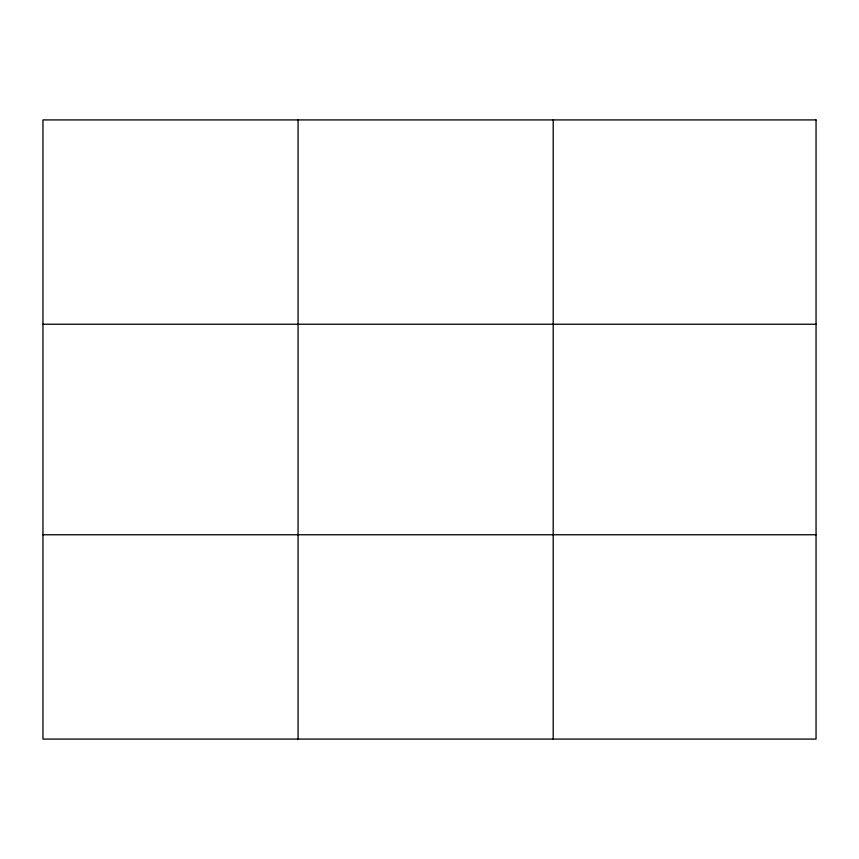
<?xml version="1.0" encoding="UTF-8"?>
<svg xmlns="http://www.w3.org/2000/svg" width="859" height="859" viewBox="0 0 859 859"><rect width="100%" height="100%" fill="white"/><g stroke="black" fill="none" stroke-linecap="round" stroke-linejoin="round"><path stroke-width="1.29" d="M298.073 739.084L298.073 119.916M553.196 739.084L553.196 119.916M42.95 324.24L816.05 324.24M42.95 534.76L816.05 534.76M816.05 119.916L816.05 739.084L42.95 739.084L42.95 119.916L816.05 119.916"/></g></svg>
